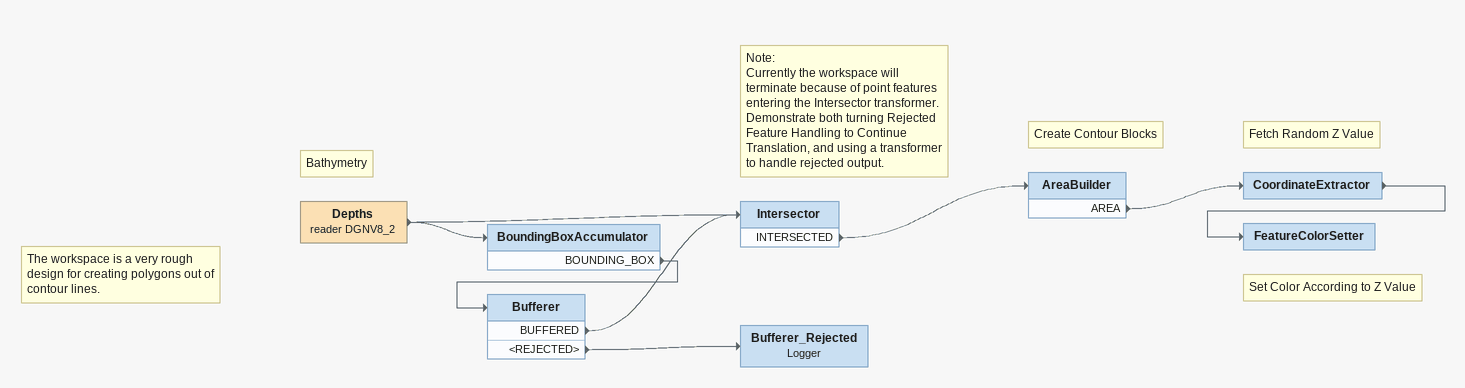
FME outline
Note: The workspace is a very rough design for creating polygons out of contour lines.
Note: Bathymetry
Depths (reader DGNV8_2)
    -> BoundingBoxAccumulator
    -> Intersector
BoundingBoxAccumulator
    BOUNDING_BOX -> Bufferer
Bufferer
    BUFFERED -> Intersector
    <REJECTED> -> Bufferer_Rejected
Note: Note: / Currently the workspace will terminate because of point features entering the Intersector transformer. / Demonstrate both turning Rejected Feature Handling to Continue Translation, and using a transformer to handle rejected output.
Intersector
    INTERSECTED -> AreaBuilder
Note: Create Contour Blocks
AreaBuilder
    AREA -> CoordinateExtractor
Note: Fetch Random Z Value
CoordinateExtractor
    -> FeatureColorSetter
Note: Set Color According to Z Value
FeatureColorSetter
Bufferer_Rejected: Logger
